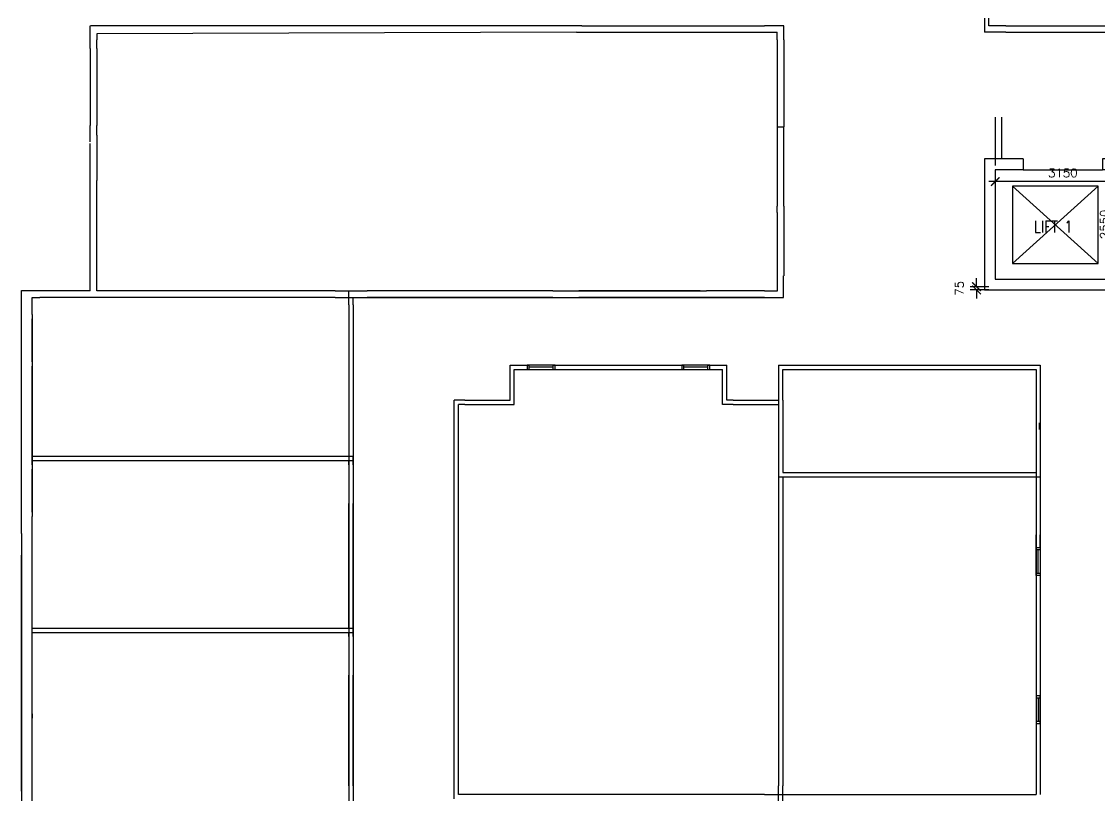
# Model space of a CAD drawing. Extents: x 2040559 to 5853062, y -2352335 to -764749.
# Drawn here: x 2103312 to 2128392, y -802249 to -784249 of the extents above; entities that cross this region are included whole.
import ezdxf

# ---------------------------------------------------------------- set-up
doc = ezdxf.new("R2010")
doc.units = 0
doc.header["$LTSCALE"] = 12
doc.header["$MEASUREMENT"] = 0
doc.header["$PDSIZE"] = -2
doc.layers.get('0').update_dxf_attribs({"linetype": 'CONTINUOUS'})
doc.layers.get('DEFPOINTS').update_dxf_attribs({"linetype": 'CONTINUOUS'})
for name, color, linetype in [('DR', 7, 'CONTINUOUS'), ('FITT', 5, 'CONTINUOUS'), ('LINE', 7, 'CONTINUOUS'), ('partition', 7, 'CONTINUOUS'), ('TIMBER SKIRT', 1, 'CONTINUOUS'), ('WALL', 2, 'CONTINUOUS'), ('WIN', 5, 'CONTINUOUS')]:
    doc.layers.add(name, color=color, linetype=linetype)
doc.styles.add('ROMANS', font='romans')
doc.styles.get("Standard").update_dxf_attribs({"font": 'ROMANS.SHX'})
doc.dimstyles.new('STANDARD$0', dxfattribs={"dimscale": 0, "dimtxt": 8, "dimasz": 6, "dimexe": 1, "dimexo": 1, "dimgap": 3, "dimtad": 1, "dimdec": 0, "dimlfac": -1, "dimrnd": 1, "dimzin": 0, "dimdsep": 46, "dimtxsty": 'Standard', "dimcen": 0, "dimclrd": 5, "dimclre": 250, "dimadec": 0, "dimazin": 0, "dimtfac": 1, "dimtdec": 4, "dimtofl": 0, "dimtmove": 0, "dimatfit": 3, "dimfxl": 1, "dimtolj": 1, "dimtzin": 0, "dimarcsym": 0})

# ---------------------------------------------------------------- blocks, each defined once
blk = doc.blocks.new('FG')
at = {"layer": 'LINE', "linetype": 'Continuous'}
for points in [[(0, 0), (50, 0), (50, 100), (0, 100)], [(600, 0), (650, 0), (650, 100), (600, 100)]]:
    blk.add_lwpolyline(points, close=True, dxfattribs=at)
at = {"layer": 'LINE', "color": 5, "linetype": 'Continuous'}
for points in [[(600, 100), (50, 100)], [(50, 0), (600, 0)]]:
    blk.add_lwpolyline(points, dxfattribs=at)
at = {"layer": 'LINE', "color": 1, "linetype": 'Continuous'}
blk.add_lwpolyline([(50, 50), (600, 50)], dxfattribs=at)
blk = doc.blocks.new('_ARCHTICK')
at = {"color": 0, "linetype": 'ByBlock', "const_width": 0.15}
blk.add_lwpolyline([(-0.5, -0.5), (0.5, 0.5)], dxfattribs=at)
blk = doc.blocks.new('*D115')
at = {"layer": 'DEFPOINTS', "color": 0, "linetype": 'Continuous', "transparency": 16777216}
for p in [(1494782, -790499), (1495217, -790424), (1495217, -790499)]:
    blk.add_point(p, dxfattribs=at)
at = {"layer": 'FITT', "color": 7, "linetype": 'Continuous', "lineweight": -2, "transparency": 16777216}
for p, q in [((1494782, -790424), (1494782, -790224)), ((1495067, -790424), (1494632, -790424)), ((1495067, -790499), (1494632, -790499)), ((1494782, -790499), (1494782, -790699))]:
    blk.add_line(p, q, dxfattribs=at)
at = {"layer": 'FITT', "color": 7, "linetype": 'Continuous', "lineweight": -2, "transparency": 16777216, "xscale": 200, "yscale": 200, "zscale": 200}
for p, rotation in [((1494782, -790424), 270), ((1494782, -790499), 90)]:
    blk.add_blockref('_ARCHTICK', p, dxfattribs=dict(at, rotation=rotation))
at = {"layer": 'FITT', "color": 7, "linetype": 'Continuous', "transparency": 16777216, "insert": (1494382, -790462), "char_height": 200, "attachment_point": 5, "rotation": 90, "style": 'ROMANS'}
blk.add_mtext('\\A1;75', dxfattribs=at)
blk = doc.blocks.new('*D113')
at = {"layer": 'DEFPOINTS', "color": 0, "linetype": 'Continuous', "transparency": 16777216}
for p in [(1497962, -787699), (1498192, -787699), (1498542, -790250)]:
    blk.add_point(p, dxfattribs=at)
at = {"layer": 'FITT', "color": 7, "linetype": 'Continuous', "lineweight": -2, "transparency": 16777216}
for p, q in [((1498042, -787699), (1497812, -787699)), ((1497962, -790400), (1497962, -787549)), ((1498392, -790250), (1497812, -790250))]:
    blk.add_line(p, q, dxfattribs=at)
at = {"layer": 'FITT', "color": 7, "linetype": 'Continuous', "lineweight": -2, "transparency": 16777216, "xscale": 200, "yscale": 200, "zscale": 200}
for p, rotation in [((1497962, -787699), 90), ((1497962, -790250), 270)]:
    blk.add_blockref('_ARCHTICK', p, dxfattribs=dict(at, rotation=rotation))
at = {"layer": 'FITT', "color": 7, "linetype": 'Continuous', "transparency": 16777216, "insert": (1497762, -788974), "char_height": 200, "attachment_point": 5, "rotation": 90, "style": 'ROMANS'}
blk.add_mtext('\\A1;2550', dxfattribs=at)
blk = doc.blocks.new('*D114')
at = {"layer": 'DEFPOINTS', "color": 0, "linetype": 'Continuous', "transparency": 16777216}
for p in [(1495217, -787700), (1498367, -787700), (1495217, -787976)]:
    blk.add_point(p, dxfattribs=at)
at = {"layer": 'FITT', "color": 7, "linetype": 'Continuous', "lineweight": -2, "transparency": 16777216}
for p, q in [((1498517, -787976), (1495067, -787976)), ((1495217, -787850), (1495217, -788126)), ((1498367, -787850), (1498367, -788126))]:
    blk.add_line(p, q, dxfattribs=at)
at = {"layer": 'FITT', "color": 7, "linetype": 'Continuous', "lineweight": -2, "transparency": 16777216, "xscale": 200, "yscale": 200, "zscale": 200, "rotation": 180}
blk.add_blockref('_ARCHTICK', (1495217, -787976), dxfattribs=at)
at = {"layer": 'FITT', "color": 7, "linetype": 'Continuous', "lineweight": -2, "transparency": 16777216, "xscale": 200, "yscale": 200, "zscale": 200}
blk.add_blockref('_ARCHTICK', (1498367, -787976), dxfattribs=at)
at = {"layer": 'FITT', "color": 7, "linetype": 'Continuous', "transparency": 16777216, "insert": (1496792, -787776), "char_height": 200, "attachment_point": 5, "style": 'ROMANS'}
blk.add_mtext('\\A1;3150', dxfattribs=at)
blk = doc.blocks.new('A$C4FA52658')
at = {"color": 3, "ltscale": 2}
for p, q in [((650, 2975), (-250, 2975)), ((-250, 2974), (-250, -75)), ((650, 2975), (650, 2725)), ((2500, 2975), (2500, 2725)), ((3400, 2975), (2500, 2975)), ((4123.2, 2975), (3400, 2975)), ((4123.2, 2975), (4123.2, 2725)), ((5223.2, 2975), (5223.2, 2725.3)), ((6200, 2975), (5223.2, 2975)), ((6200, -76), (6200, 2975)), ((0, 2725), (0, 175)), ((650, 2725), (0, 2725)), ((3150, 2725), (2500, 2725)), ((3150, 174.5), (3150, 2724)), ((3400, 2725), (4123.2, 2725.1)), ((3400, 174.6), (3400, 2724)), ((5223.2, 2725.3), (5950, 2725.4)), ((5950, 175), (5950, 2725.4)), ((0, 175), (3150, 174.5)), ((3400, 174.4), (5950, 175)), ((-250, -75), (6200, -76))]:
    blk.add_line(p, q, dxfattribs=at)
at = {"color": 5}
for p, q in [((650, 2725), (2500, 2725)), ((4123.2, 2725.1), (5223.2, 2725.3)), ((400, 540), (2400, 2340)), ((400, 2340), (2400, 540)), ((3698.2, 890), (5648.2, 2340)), ((3698.2, 2340), (5648.2, 890))]:
    blk.add_line(p, q, dxfattribs=at)
at = {"ltscale": 2}
for p, q in [((400, 2340), (400, 540)), ((2400, 2340), (400, 2340)), ((2400, 540), (2400, 2340)), ((3698.2, 2340), (3698.2, 890)), ((5648.2, 2340), (3698.2, 2340)), ((5648.2, 890), (5648.2, 2340)), ((3698.2, 890), (5648.2, 890)), ((400, 540), (2400, 540))]:
    blk.add_line(p, q, dxfattribs=at)
at = {"color": 3, "ltscale": 10, "style": 'ROMANS', "width": 0.8}
for s, p in [('FIREMAN', (3984.5, 1624.3)), ('LIFT 1', (902.6, 1258.9)), ('LIFT ', (4388.2, 1174.2))]:
    blk.add_text(s, height=275, dxfattribs=at).set_placement(p)
at = {"layer": 'FITT', "color": 30, "linetype": 'Continuous'}
dim = blk.add_linear_dim(base=(0, 2448.1), p1=(3150, 2724), p2=(0, 2724), dimstyle='STANDARD$0', override={"dimscale": 100, "dimtxt": 2, "dimasz": 2, "dimexe": 1.5, "dimexo": 1.5, "dimgap": 1, "dimtxsty": 'ROMANS', "dimblk": 'ARCHTICK', "dimdle": 1.5, "dimclrd": 7, "dimclre": 7, "dimclrt": 7, "dimtdec": 0, "dimtmove": 2}, dxfattribs=at)
dim.commit()
dim.dimension.update_dxf_attribs({"geometry": '*D114', "text_midpoint": (1575, 2648.1), "insert": (-1495217.2, 790424.1)})
for base, p1, p2, picture, middle, set_off in [((2744.6762, 2724.9984), (3324.7117, 174.532), (2974.7117, 2724.9984), '*D113', (2544.6762, 1449.7652), (-1495217.1726, 790424.1037)), ((-435, -75), (0, 0), (0, -75), '*D115', (-835, -37.5), (-1495217.2, 790424.1))]:
    dim = blk.add_linear_dim(base=base, p1=p1, p2=p2, angle=90, dimstyle='STANDARD$0', override={"dimscale": 100, "dimtxt": 2, "dimasz": 2, "dimexe": 1.5, "dimexo": 1.5, "dimgap": 1, "dimtxsty": 'ROMANS', "dimblk": 'ARCHTICK', "dimdle": 1.5, "dimclrd": 7, "dimclre": 7, "dimclrt": 7, "dimtdec": 0, "dimtmove": 2}, dxfattribs=at)
    dim.commit()
    dim.dimension.update_dxf_attribs({"geometry": picture, "text_midpoint": middle, "insert": set_off})
blk = doc.blocks.new('A$C208A67C2')
at = {"layer": 'FITT', "color": 30, "linetype": 'Continuous'}
blk.add_blockref('A$C4FA52658', (0, 0), dxfattribs=at)
blk = doc.blocks.new('A$C57037739')
at = {"layer": 'TIMBER SKIRT', "linetype": 'Continuous'}
blk.add_blockref('A$C208A67C2', (0, 0), dxfattribs=at)

msp = doc.modelspace()

# ---------------------------------------------------------------- linework, layer by layer
at = {"color": 18, "true_color": 0x000000}
for p, q in [((2103313, -796174), (2103313, -790674)), ((2103313, -802174), (2103313, -796674))]:
    msp.add_line(p, q, dxfattribs=at)
at = {"layer": 'DR', "color": 18, "true_color": 0x000000}
for p, q in [((2110938, -790849), (2110938, -793374)), ((2111038, -790849), (2111038, -793374)), ((2110938, -794274), (2110938, -794374)), ((2110938, -794274), (2110938, -794374)), ((2111038, -794274), (2111038, -794474)), ((2103563, -794374), (2111038, -794374)), ((2110938, -794574), (2110938, -794474)), ((2110938, -794574), (2110938, -794474)), ((2111038, -794574), (2111038, -794374)), ((2110938, -798374), (2110938, -795474)), ((2111038, -798574), (2111038, -795474)), ((2103563, -798374), (2111038, -798374)), ((2110938, -798574), (2110938, -798474)), ((2110938, -802049), (2110938, -799474)), ((2111038, -802049), (2111038, -799474))]:
    msp.add_line(p, q, dxfattribs=at)
at = {"layer": 'partition', "color": 18, "linetype": 'Continuous', "true_color": 0x000000}
for p, q in [((2125738, -784174), (2125742, -784499)), ((2125838, -784349), (2125838, -784174)), ((2104913, -784674), (2104913, -784349)), ((2116364, -784349), (2104916, -784349)), ((2121063, -784350), (2120613, -784349)), ((2121063, -784674), (2121063, -784350)), ((2126238, -784349), (2125838, -784349)), ((2116238, -784499), (2105063, -784539)), ((2105063, -784539), (2105063, -784674)), ((2118613, -784499), (2118763, -784499)), ((2120613, -784499), (2120912, -784499)), ((2120913, -784674), (2120912, -784499)), ((2126238, -784499), (2125742, -784499)), ((2120913, -786699), (2120913, -788549)), ((2121063, -788549), (2121063, -786699)), ((2105063, -786899), (2105063, -787949)), ((2104913, -787799), (2104913, -787089)), ((2120913, -788699), (2120913, -788549)), ((2120917, -790523), (2120917, -790174)), ((2121056, -790672), (2121056, -790174)), ((2103313, -790674), (2103312, -790515)), ((2103738, -790524), (2103313, -790524)), ((2103563, -790674), (2103738, -790674)), ((2110613, -790524), (2111363, -790524)), ((2110613, -790674), (2121056, -790672)), ((2110938, -790849), (2110938, -790524)), ((2111038, -790849), (2111038, -790674)), ((2115688, -790524), (2119263, -790524)), ((2120613, -790524), (2120917, -790523)), ((2103563, -791074), (2103563, -795774)), ((2113638, -793069), (2113388, -793069)), ((2113638, -793169), (2113488, -793169)), ((2113638, -793069), (2114538, -793069)), ((2113638, -793169), (2114538, -793169)), ((2119888, -793069), (2120788, -793069)), ((2119888, -793169), (2120938, -793169)), ((2110938, -793374), (2110938, -827799)), ((2111038, -793374), (2111038, -835474)), ((2126938, -793699), (2126938, -801799)), ((2127038, -793699), (2127038, -801799)), ((2120938, -794749), (2120938, -802049)), ((2126938, -794849), (2126938, -795299)), ((2103313, -796174), (2103313, -832674)), ((2103563, -832687), (2103563, -796174)), ((2120938, -802799), (2120938, -802049)), ((2121038, -802799), (2121038, -802049)), ((2120613, -802249), (2126363, -802249))]:
    msp.add_line(p, q, dxfattribs=at)
at = {"layer": 'partition', "color": 18, "true_color": 0x000000}
for p, q in [((2110938, -794274), (2110938, -794374)), ((2110938, -794274), (2110938, -794374)), ((2103563, -794474), (2111038, -794474)), ((2110938, -794574), (2110938, -794474)), ((2110938, -794574), (2110938, -794474)), ((2103563, -798474), (2111038, -798474))]:
    msp.add_line(p, q, dxfattribs=at)
at = {"layer": 'partition', "color": 18, "linetype": 'Continuous', "true_color": 0x000000}
for points in [[(2114538, -793069), (2114688, -793069), (2114688, -792249)], [(2114688, -792249), (2115138, -792249)], [(2115688, -792249), (2118738, -792249)], [(2119288, -792249), (2119738, -792249)], [(2119888, -793069), (2119738, -793069), (2119738, -792249)], [(2114538, -793169), (2114788, -793169), (2114788, -792349)], [(2114788, -792349), (2115138, -792349)], [(2115688, -792349), (2118738, -792349)], [(2119288, -792349), (2119638, -792349)], [(2119888, -793169), (2119638, -793169), (2119638, -792349)], [(2121038, -793069), (2121038, -792349)], [(2113388, -802349), (2113388, -802349), (2113388, -793069)], [(2120613, -802249), (2113488, -802249), (2113488, -793169)], [(2120788, -793069), (2120938, -793069)], [(2121038, -794849), (2121038, -802049)], [(2127038, -794849), (2127038, -795299)], [(2126938, -796499), (2126938, -796199)], [(2127038, -796499), (2127038, -796199)], [(2126938, -797149), (2126938, -799949)], [(2127038, -797099), (2127038, -799949)], [(2103563, -800374), (2103563, -800474)], [(2126938, -800599), (2126938, -800899)], [(2127038, -800599), (2127038, -800899)], [(2126938, -801799), (2126938, -802249)], [(2127038, -801799), (2127038, -802249)], [(2121363, -802249), (2125613, -802249)], [(2126363, -802249), (2126938, -802249)]]:
    msp.add_lwpolyline(points, dxfattribs=at)
at = {"layer": 'WALL', "color": 18, "true_color": 0x000000}
for p, q in [((2116364, -784349), (2120613, -784349)), ((2126238, -784349), (2126588, -784349)), ((2126238, -784349), (2130613, -784349)), ((2104913, -784874), (2104913, -784674)), ((2105063, -784874), (2105063, -784674)), ((2116238, -784499), (2118613, -784499)), ((2118763, -784499), (2120613, -784499)), ((2120913, -784674), (2120913, -785087)), ((2121063, -784674), (2121063, -785087)), ((2126238, -784499), (2126588, -784499)), ((2126238, -784499), (2130613, -784499)), ((2120913, -786287), (2120913, -786699)), ((2121063, -786287), (2121063, -786699)), ((2125988, -786474), (2125988, -787599)), ((2125988, -786474), (2125988, -787449)), ((2126138, -786474), (2126138, -787449)), ((2104913, -787049), (2104913, -786674)), ((2105063, -786899), (2105063, -786674)), ((2120913, -786699), (2121063, -786699)), ((2104913, -788174), (2104913, -787799)), ((2105063, -788174), (2105063, -787949)), ((2120913, -788699), (2120913, -788837)), ((2121063, -788549), (2121063, -788837)), ((2104913, -790524), (2104913, -789974)), ((2105063, -790524), (2105063, -789974)), ((2120913, -790037), (2120913, -790174)), ((2121063, -790037), (2121063, -790174)), ((2103563, -791074), (2103563, -790674)), ((2104913, -790524), (2103738, -790524)), ((2104913, -790674), (2103738, -790674)), ((2110613, -790674), (2104913, -790674)), ((2110613, -790524), (2105063, -790524)), ((2115688, -790524), (2111363, -790524)), ((2115688, -790674), (2111363, -790674)), ((2119113, -790524), (2116288, -790524)), ((2120613, -790674), (2116288, -790674)), ((2120613, -790524), (2119263, -790524)), ((2120938, -792249), (2127038, -792249)), ((2120938, -792249), (2120938, -794849)), ((2127038, -792249), (2127038, -793699)), ((2127013, -793597), (2127013, -793747)), ((2127013, -793597), (2127013, -793747)), ((2120938, -794849), (2127038, -794849)), ((2103563, -796174), (2103563, -795774)), ((2103563, -797074), (2103563, -796674)), ((2103563, -802174), (2103563, -801774))]:
    msp.add_line(p, q, dxfattribs=at)
for points in [[(2121038, -792349), (2126938, -792349), (2126938, -793699)], [(2121038, -793069), (2121038, -794749), (2126938, -794749)], [(2126938, -794599), (2126938, -794749)], [(2127038, -794599), (2127038, -794849)]]:
    msp.add_lwpolyline(points, dxfattribs=at)
at = {"layer": 'WIN', "color": 18, "true_color": 0x000000}
for p, q in [((2104913, -784874), (2104913, -786674)), ((2105063, -784874), (2105063, -786674)), ((2120913, -785087), (2120913, -786287)), ((2121063, -785087), (2121063, -786287)), ((2104913, -789974), (2104913, -788174)), ((2105063, -789974), (2105063, -788174)), ((2120913, -788837), (2120913, -790037)), ((2121063, -788837), (2121063, -790037)), ((2103563, -792174), (2103563, -791174)), ((2103563, -794574), (2103563, -792274)), ((2103563, -795674), (2103563, -794674)), ((2103563, -798174), (2103563, -797174)), ((2103563, -800574), (2103563, -798274)), ((2103563, -801674), (2103563, -800674))]:
    msp.add_line(p, q, dxfattribs=at)
at = {"layer": 'WIN', "color": 18, "true_color": 0x000000, "const_width": 10, "flags": 128}
msp.add_lwpolyline([(2105063, -787759), (2105063, -787089)], dxfattribs=at)

# ---------------------------------------------------------------- block references
at = {"layer": 'LINE', "color": 18, "linetype": 'Continuous', "true_color": 0x000000}
for p, rotation in [((2115738, -792249), 180), ((2119338, -792249), 180), ((2126938, -799949), 270)]:
    msp.add_blockref('FG', p, dxfattribs=dict(at, rotation=rotation))
at = {"layer": 'LINE', "color": 18, "linetype": 'Continuous', "true_color": 0x000000, "xscale": -1, "rotation": 270}
msp.add_blockref('FG', (2126938, -797149), dxfattribs=at)
at = {"layer": 'TIMBER SKIRT', "color": 18, "linetype": 'Continuous', "true_color": 0x000000}
msp.add_blockref('A$C57037739', (2125988, -790424), dxfattribs=at)

doc.saveas('drawing.dxf')
